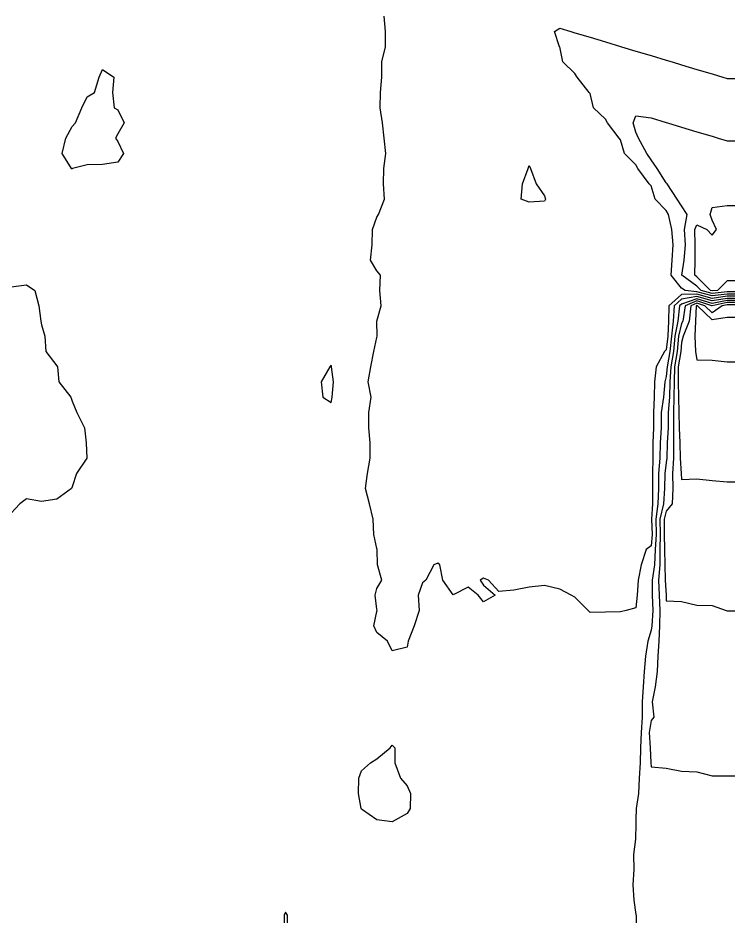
# Model space of a CAD drawing. Header units: metres. Extents: x 2681030 to 2681330, y 1246000 to 1246290.
# Drawn here: x 2681306.48 to 2681330, y 1246000 to 1246029.69 of the extents above; entities that cross this region are included whole.
import ezdxf

# ---------------------------------------------------------------- set-up
doc = ezdxf.new("R2010")
doc.units = ezdxf.units.M
doc.layers.add('BASIS_HOEHENLINIEN', color=8, linetype='Continuous')

msp = doc.modelspace()

# ---------------------------------------------------------------- linework, layer by layer
at = {"layer": 'BASIS_HOEHENLINIEN'}
for points in [[(2681330, 1246020.564, 431.5), (2681329.75, 1246020.564, 431.5), (2681329.25, 1246020.492, 431.5), (2681328.75, 1246020.634, 431.5), (2681328.25, 1246020.621, 431.5), (2681327.833, 1246020.25, 431.5), (2681327.82, 1246019.75, 431.5), (2681327.799, 1246019.25, 431.5), (2681327.75, 1246018.803, 431.5), (2681327.689, 1246018.75, 431.5), (2681327.416, 1246018.25, 431.5), (2681327.365, 1246017.75, 431.5), (2681327.353, 1246017.25, 431.5), (2681327.334, 1246016.75, 431.5), (2681327.326, 1246016.25, 431.5), (2681327.312, 1246015.75, 431.5), (2681327.311, 1246015.25, 431.5), (2681327.295, 1246014.75, 431.5), (2681327.299, 1246014.25, 431.5), (2681327.293, 1246013.75, 431.5), (2681327.265, 1246013.25, 431.5), (2681327.28, 1246012.75, 431.5), (2681327.25, 1246012.371, 431.5), (2681327.091, 1246012.25, 431.5), (2681326.924, 1246011.75, 431.5), (2681326.822, 1246011.25, 431.5), (2681326.789, 1246010.75, 431.5), (2681326.75, 1246010.336, 431.5), (2681326.427, 1246010.25, 431.5), (2681326.25, 1246010.204, 431.5), (2681325.75, 1246010.194, 431.5), (2681325.25, 1246010.182, 431.5), (2681325.18, 1246010.25, 431.5), (2681324.75, 1246010.686, 431.5), (2681324.624, 1246010.75, 431.5), (2681324.25, 1246010.954, 431.5), (2681323.75, 1246011.076, 431.5), (2681323.25, 1246011.015, 431.5), (2681322.75, 1246010.923, 431.5), (2681322.25, 1246010.87, 431.5), (2681321.916, 1246011.25, 431.5), (2681321.75, 1246011.317, 431.5), (2681321.636, 1246011.25, 431.5), (2681321.75, 1246011.084, 431.5), (2681322.131, 1246010.75, 431.5), (2681321.75, 1246010.532, 431.5), (2681321.577, 1246010.75, 431.5), (2681321.25, 1246011.014, 431.5), (2681320.75, 1246010.765, 431.5), (2681320.417, 1246011.25, 431.5), (2681320.318, 1246011.75, 431.5), (2681320.25, 1246011.803, 431.5), (2681320.12, 1246011.75, 431.5), (2681319.864, 1246011.25, 431.5), (2681319.75, 1246011.162, 431.5), (2681319.61, 1246010.75, 431.5), (2681319.635, 1246010.25, 431.5), (2681319.473, 1246009.75, 431.5), (2681319.283, 1246009.25, 431.5), (2681319.25, 1246009.053, 431.5), (2681318.75, 1246008.93, 431.5), (2681318.606, 1246009.25, 431.5), (2681318.25, 1246009.533, 431.5), (2681318.157, 1246009.75, 431.5), (2681318.25, 1246010.22, 431.5), (2681318.267, 1246010.25, 431.5), (2681318.25, 1246010.298, 431.5), (2681318.196, 1246010.75, 431.5), (2681318.25, 1246010.978, 431.5), (2681318.415, 1246011.25, 431.5), (2681318.276, 1246011.75, 431.5), (2681318.262, 1246012.25, 431.5), (2681318.25, 1246012.285, 431.5), (2681318.152, 1246012.75, 431.5), (2681318.128, 1246013.25, 431.5), (2681318.011, 1246013.75, 431.5), (2681317.881, 1246014.25, 431.5), (2681317.939, 1246014.75, 431.5), (2681318.029, 1246015.25, 431.5), (2681318.035, 1246015.75, 431.5), (2681317.992, 1246016.25, 431.5), (2681317.99, 1246016.75, 431.5), (2681318.062, 1246017.25, 431.5), (2681317.962, 1246017.75, 431.5), (2681318.055, 1246018.25, 431.5), (2681318.151, 1246018.75, 431.5), (2681318.25, 1246019.213, 431.5), (2681318.258, 1246019.25, 431.5), (2681318.253, 1246019.75, 431.5), (2681318.39, 1246020.25, 431.5), (2681318.344, 1246020.75, 431.5), (2681318.366, 1246021.25, 431.5), (2681318.25, 1246021.394, 431.5), (2681318.048, 1246021.75, 431.5), (2681318.094, 1246022.25, 431.5), (2681318.105, 1246022.75, 431.5), (2681318.25, 1246023.156, 431.5), (2681318.309, 1246023.25, 431.5), (2681318.503, 1246023.75, 431.5), (2681318.47, 1246024.25, 431.5), (2681318.485, 1246024.75, 431.5), (2681318.548, 1246025.25, 431.5), (2681318.486, 1246025.75, 431.5), (2681318.439, 1246026.25, 431.5), (2681318.365, 1246026.75, 431.5), (2681318.372, 1246027.25, 431.5), (2681318.417, 1246027.75, 431.5), (2681318.417, 1246028.25, 431.5), (2681318.539, 1246028.75, 431.5), (2681318.531, 1246029.25, 431.5), (2681318.488, 1246029.75, 431.5)], [(2681330, 1246020.633, 432), (2681329.75, 1246020.633, 432), (2681329.25, 1246020.573, 432), (2681328.75, 1246020.71, 432), (2681328.371, 1246020.75, 432), (2681328.25, 1246020.824, 432), (2681327.912, 1246021.25, 432), (2681327.942, 1246021.75, 432), (2681327.975, 1246022.25, 432), (2681327.928, 1246022.75, 432), (2681327.826, 1246023.25, 432), (2681327.75, 1246023.38, 432), (2681327.381, 1246023.75, 432), (2681327.25, 1246024.185, 432), (2681327.185, 1246024.25, 432), (2681326.82, 1246024.75, 432), (2681326.75, 1246024.872, 432), (2681326.377, 1246025.25, 432), (2681326.25, 1246025.7, 432), (2681326.202, 1246025.75, 432), (2681325.821, 1246026.25, 432), (2681325.75, 1246026.373, 432), (2681325.363, 1246026.75, 432), (2681325.25, 1246027.216, 432), (2681325.219, 1246027.25, 432), (2681324.827, 1246027.75, 432), (2681324.75, 1246027.874, 432), (2681324.358, 1246028.25, 432), (2681324.25, 1246028.742, 432), (2681324.242, 1246028.75, 432), (2681324.08, 1246029.25, 432), (2681324.25, 1246029.36, 432), (2681324.616, 1246029.25, 432), (2681324.75, 1246029.21, 432), (2681325.25, 1246029.059, 432), (2681325.75, 1246028.909, 432), (2681326.25, 1246028.759, 432), (2681326.279, 1246028.75, 432), (2681326.75, 1246028.608, 432), (2681327.25, 1246028.458, 432), (2681327.75, 1246028.307, 432), (2681327.941, 1246028.25, 432), (2681328.25, 1246028.157, 432), (2681328.75, 1246028.007, 432), (2681329.25, 1246027.856, 432), (2681329.604, 1246027.75, 432), (2681329.75, 1246027.706, 432), (2681330, 1246027.706, 432)], [(2681308.27, 1246024.75, 431.5), (2681308.25, 1246024.736, 431.5), (2681308.234, 1246024.75, 431.5), (2681307.931, 1246025.25, 431.5), (2681308.051, 1246025.75, 431.5), (2681308.25, 1246026.134, 431.5), (2681308.365, 1246026.25, 431.5), (2681308.569, 1246026.75, 431.5), (2681308.75, 1246027.101, 431.5), (2681308.983, 1246027.25, 431.5), (2681309.135, 1246027.75, 431.5), (2681309.25, 1246028.007, 431.5), (2681309.617, 1246027.75, 431.5), (2681309.573, 1246027.25, 431.5), (2681309.634, 1246026.75, 431.5), (2681309.75, 1246026.68, 431.5), (2681309.955, 1246026.25, 431.5), (2681309.75, 1246025.897, 431.5), (2681309.68, 1246025.75, 431.5), (2681309.75, 1246025.644, 431.5), (2681309.935, 1246025.25, 431.5), (2681309.75, 1246024.967, 431.5), (2681309.25, 1246024.891, 431.5), (2681308.75, 1246024.873, 431.5), (2681308.27, 1246024.75, 431.5)], [(2681330, 1246020.703, 432.5), (2681329.75, 1246020.703, 432.5), (2681329.25, 1246020.654, 432.5), (2681328.891, 1246020.75, 432.5), (2681328.75, 1246020.892, 432.5), (2681328.255, 1246021.25, 432.5), (2681328.332, 1246021.75, 432.5), (2681328.38, 1246022.25, 432.5), (2681328.345, 1246022.75, 432.5), (2681328.438, 1246023.25, 432.5), (2681328.25, 1246023.533, 432.5), (2681328.106, 1246023.75, 432.5), (2681327.779, 1246024.25, 432.5), (2681327.75, 1246024.287, 432.5), (2681327.446, 1246024.75, 432.5), (2681327.25, 1246025.038, 432.5), (2681327.109, 1246025.25, 432.5), (2681326.833, 1246025.75, 432.5), (2681326.75, 1246025.944, 432.5), (2681326.661, 1246026.25, 432.5), (2681326.75, 1246026.481, 432.5), (2681327.25, 1246026.412, 432.5), (2681327.75, 1246026.262, 432.5), (2681327.789, 1246026.25, 432.5), (2681328.25, 1246026.111, 432.5), (2681328.75, 1246025.961, 432.5), (2681329.25, 1246025.811, 432.5), (2681329.451, 1246025.75, 432.5), (2681329.75, 1246025.66, 432.5), (2681330, 1246025.66, 432.5)], [(2681323.787, 1246023.75, 432), (2681323.75, 1246023.685, 432), (2681323.25, 1246023.652, 432), (2681322.985, 1246023.75, 432), (2681323.03, 1246024.25, 432), (2681323.218, 1246024.75, 432), (2681323.25, 1246024.849, 432), (2681323.294, 1246024.75, 432), (2681323.482, 1246024.25, 432), (2681323.75, 1246023.854, 432), (2681323.787, 1246023.75, 432)], [(2681330, 1246021.07, 433), (2681329.75, 1246021.07, 433), (2681329.427, 1246020.75, 433), (2681329.25, 1246020.735, 433), (2681329.196, 1246020.75, 433), (2681328.75, 1246021.199, 433), (2681328.68, 1246021.25, 433), (2681328.696, 1246021.75, 433), (2681328.7, 1246022.25, 433), (2681328.685, 1246022.75, 433), (2681328.75, 1246022.908, 433), (2681329.078, 1246022.75, 433), (2681329.25, 1246022.566, 433), (2681329.401, 1246022.75, 433), (2681329.25, 1246023.057, 433), (2681329.184, 1246023.25, 433), (2681329.25, 1246023.478, 433), (2681329.75, 1246023.536, 433), (2681330, 1246023.536, 433)], [(2681306.25, 1246020.876, 431.5), (2681306.75, 1246020.935, 431.5), (2681307.034, 1246020.75, 431.5), (2681307.158, 1246020.25, 431.5), (2681307.231, 1246019.75, 431.5), (2681307.25, 1246019.629, 431.5), (2681307.355, 1246019.25, 431.5), (2681307.387, 1246018.75, 431.5), (2681307.75, 1246018.277, 431.5), (2681307.773, 1246018.25, 431.5), (2681307.813, 1246017.75, 431.5), (2681308.205, 1246017.25, 431.5), (2681308.25, 1246017.116, 431.5), (2681308.403, 1246016.75, 431.5), (2681308.663, 1246016.25, 431.5), (2681308.717, 1246015.75, 431.5), (2681308.731, 1246015.25, 431.5), (2681308.392, 1246014.75, 431.5), (2681308.25, 1246014.305, 431.5), (2681308.228, 1246014.25, 431.5), (2681307.75, 1246013.905, 431.5), (2681307.25, 1246013.831, 431.5), (2681306.75, 1246013.918, 431.5), (2681306.537, 1246013.75, 431.5), (2681306.25, 1246013.449, 431.5)], [(2681330, 1246020.494, 431), (2681329.75, 1246020.494, 431), (2681329.25, 1246020.411, 431), (2681328.75, 1246020.559, 431), (2681328.25, 1246020.464, 431), (2681328.009, 1246020.25, 431), (2681327.972, 1246019.75, 431), (2681327.915, 1246019.25, 431), (2681327.865, 1246018.75, 431), (2681327.782, 1246018.25, 431), (2681327.75, 1246017.933, 431), (2681327.698, 1246017.75, 431), (2681327.653, 1246017.25, 431), (2681327.583, 1246016.75, 431), (2681327.582, 1246016.25, 431), (2681327.546, 1246015.75, 431), (2681327.542, 1246015.25, 431), (2681327.497, 1246014.75, 431), (2681327.492, 1246014.25, 431), (2681327.476, 1246013.75, 431), (2681327.401, 1246013.25, 431), (2681327.413, 1246012.75, 431), (2681327.389, 1246012.25, 431), (2681327.367, 1246011.75, 431), (2681327.281, 1246011.25, 431), (2681327.281, 1246010.75, 431), (2681327.304, 1246010.25, 431), (2681327.276, 1246009.75, 431), (2681327.25, 1246009.602, 431), (2681327.143, 1246009.25, 431), (2681327.065, 1246008.75, 431), (2681327.023, 1246008.25, 431), (2681326.986, 1246007.75, 431), (2681326.957, 1246007.25, 431), (2681326.955, 1246006.75, 431), (2681326.925, 1246006.25, 431), (2681326.905, 1246005.75, 431), (2681326.894, 1246005.25, 431), (2681326.86, 1246004.75, 431), (2681326.836, 1246004.25, 431), (2681326.758, 1246003.75, 431), (2681326.75, 1246003.393, 431), (2681326.746, 1246003.25, 431), (2681326.734, 1246002.75, 431), (2681326.677, 1246002.25, 431), (2681326.687, 1246001.75, 431), (2681326.656, 1246001.25, 431), (2681326.679, 1246000.75, 431), (2681326.75, 1246000.272, 431), (2681326.756, 1246000.25, 431), (2681326.756, 1246000, 431)], [(2681330, 1246020.424, 430.5), (2681329.75, 1246020.424, 430.5), (2681329.25, 1246020.329, 430.5), (2681328.75, 1246020.483, 430.5), (2681328.25, 1246020.308, 430.5), (2681328.185, 1246020.25, 430.5), (2681328.125, 1246019.75, 430.5), (2681328.032, 1246019.25, 430.5), (2681327.986, 1246018.75, 430.5), (2681327.901, 1246018.25, 430.5), (2681327.865, 1246017.75, 430.5), (2681327.85, 1246017.25, 430.5), (2681327.808, 1246016.75, 430.5), (2681327.812, 1246016.25, 430.5), (2681327.776, 1246015.75, 430.5), (2681327.771, 1246015.25, 430.5), (2681327.75, 1246015.112, 430.5), (2681327.698, 1246014.75, 430.5), (2681327.685, 1246014.25, 430.5), (2681327.658, 1246013.75, 430.5), (2681327.538, 1246013.25, 430.5), (2681327.546, 1246012.75, 430.5), (2681327.539, 1246012.25, 430.5), (2681327.535, 1246011.75, 430.5), (2681327.498, 1246011.25, 430.5), (2681327.511, 1246010.75, 430.5), (2681327.535, 1246010.25, 430.5), (2681327.529, 1246009.75, 430.5), (2681327.509, 1246009.25, 430.5), (2681327.471, 1246008.75, 430.5), (2681327.446, 1246008.25, 430.5), (2681327.384, 1246007.75, 430.5), (2681327.286, 1246007.25, 430.5), (2681327.338, 1246006.75, 430.5), (2681327.25, 1246006.644, 430.5), (2681327.184, 1246006.25, 430.5), (2681327.216, 1246005.75, 430.5), (2681327.242, 1246005.25, 430.5), (2681327.25, 1246005.12, 430.5), (2681327.75, 1246005.074, 430.5), (2681328.25, 1246004.979, 430.5), (2681328.75, 1246004.953, 430.5), (2681329.25, 1246004.825, 430.5), (2681329.75, 1246004.829, 430.5), (2681330, 1246004.829, 430.5)], [(2681330, 1246020.355, 430), (2681329.75, 1246020.355, 430), (2681329.258, 1246020.25, 430), (2681329.25, 1246020.245, 430), (2681329.245, 1246020.25, 430), (2681328.75, 1246020.408, 430), (2681328.365, 1246020.25, 430), (2681328.288, 1246019.75, 430), (2681328.25, 1246019.665, 430), (2681328.148, 1246019.25, 430), (2681328.107, 1246018.75, 430), (2681328.02, 1246018.25, 430), (2681328.002, 1246017.75, 430), (2681327.998, 1246017.25, 430), (2681327.981, 1246016.75, 430), (2681327.99, 1246016.25, 430), (2681327.984, 1246015.75, 430), (2681327.99, 1246015.25, 430), (2681327.957, 1246014.75, 430), (2681327.96, 1246014.25, 430), (2681327.941, 1246013.75, 430), (2681327.75, 1246013.512, 430), (2681327.675, 1246013.25, 430), (2681327.678, 1246012.75, 430), (2681327.689, 1246012.25, 430), (2681327.702, 1246011.75, 430), (2681327.716, 1246011.25, 430), (2681327.741, 1246010.75, 430), (2681327.75, 1246010.567, 430), (2681328.25, 1246010.541, 430), (2681328.75, 1246010.428, 430), (2681329.25, 1246010.418, 430), (2681329.716, 1246010.25, 430), (2681329.75, 1246010.241, 430), (2681330, 1246010.241, 430)], [(2681330, 1246020.285, 429.5), (2681329.75, 1246020.285, 429.5), (2681329.586, 1246020.25, 429.5), (2681329.25, 1246020.017, 429.5), (2681329.009, 1246020.25, 429.5), (2681328.75, 1246020.333, 429.5), (2681328.549, 1246020.25, 429.5), (2681328.499, 1246019.75, 429.5), (2681328.298, 1246019.25, 429.5), (2681328.25, 1246019.044, 429.5), (2681328.228, 1246018.75, 429.5), (2681328.139, 1246018.25, 429.5), (2681328.139, 1246017.75, 429.5), (2681328.146, 1246017.25, 429.5), (2681328.155, 1246016.75, 429.5), (2681328.168, 1246016.25, 429.5), (2681328.192, 1246015.75, 429.5), (2681328.209, 1246015.25, 429.5), (2681328.235, 1246014.75, 429.5), (2681328.25, 1246014.554, 429.5), (2681328.75, 1246014.576, 429.5), (2681329.25, 1246014.522, 429.5), (2681329.75, 1246014.469, 429.5), (2681330, 1246014.469, 429.5)], [(2681330, 1246019.863, 429), (2681329.75, 1246019.863, 429), (2681329.25, 1246019.789, 429), (2681328.773, 1246020.25, 429), (2681328.75, 1246020.257, 429), (2681328.732, 1246020.25, 429), (2681328.71, 1246019.75, 429), (2681328.685, 1246019.25, 429), (2681328.709, 1246018.75, 429), (2681328.75, 1246018.476, 429), (2681329.25, 1246018.467, 429), (2681329.75, 1246018.412, 429), (2681330, 1246018.412, 429)], [(2681316.75, 1246017.072, 431), (2681316.781, 1246017.25, 431), (2681316.827, 1246017.75, 431), (2681316.763, 1246018.25, 431), (2681316.75, 1246018.299, 431), (2681316.711, 1246018.25, 431), (2681316.426, 1246017.75, 431), (2681316.475, 1246017.25, 431), (2681316.75, 1246017.072, 431)], [(2681319.348, 1246003.75, 431.5), (2681319.25, 1246003.595, 431.5), (2681318.75, 1246003.321, 431.5), (2681318.25, 1246003.384, 431.5), (2681317.75, 1246003.73, 431.5), (2681317.736, 1246003.75, 431.5), (2681317.652, 1246004.25, 431.5), (2681317.663, 1246004.75, 431.5), (2681317.75, 1246004.989, 431.5), (2681318.048, 1246005.25, 431.5), (2681318.25, 1246005.384, 431.5), (2681318.686, 1246005.75, 431.5), (2681318.75, 1246005.828, 431.5), (2681318.84, 1246005.75, 431.5), (2681318.845, 1246005.25, 431.5), (2681319.023, 1246004.75, 431.5), (2681319.25, 1246004.496, 431.5), (2681319.359, 1246004.25, 431.5), (2681319.348, 1246003.75, 431.5)], [(2681315.317, 1246000, 431), (2681315.317, 1246000.25, 431), (2681315.25, 1246000.354, 431), (2681315.212, 1246000.25, 431), (2681315.212, 1246000, 431)]]:
    msp.add_polyline3d(points, dxfattribs=at)

doc.saveas('drawing.dxf')
